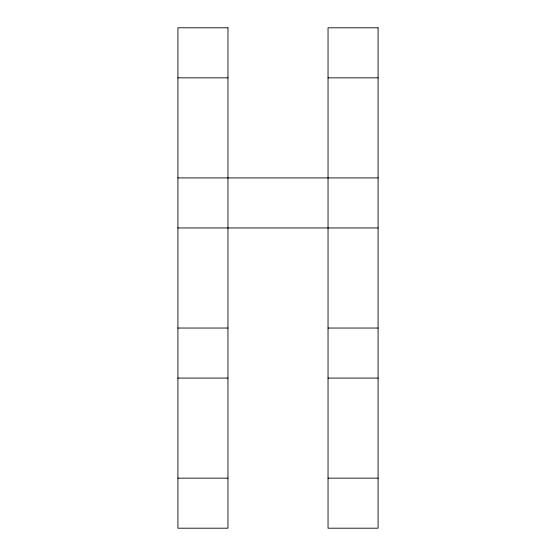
<?xml version="1.0" encoding="UTF-8"?>
<svg xmlns="http://www.w3.org/2000/svg" width="556" height="556" viewBox="0 0 556 556"><rect width="100%" height="100%" fill="white"/><g stroke="black" fill="none" stroke-linecap="round" stroke-linejoin="round"><path stroke-width="0.83" d="M177.92 77.84L227.96 77.84M328.04 77.84L378.08 77.84M177.92 177.92L378.08 177.92M177.92 227.96L378.08 227.96M177.92 328.04L227.96 328.04M328.04 328.04L378.08 328.04M177.92 378.08L227.96 378.08M328.04 378.08L378.08 378.08M177.92 478.16L227.96 478.16M328.04 478.16L378.08 478.16M227.96 27.8L177.92 27.8L177.92 528.2L227.96 528.2L227.96 27.8M378.08 27.8L328.04 27.8L328.04 528.2L378.08 528.2L378.08 27.8"/></g></svg>
